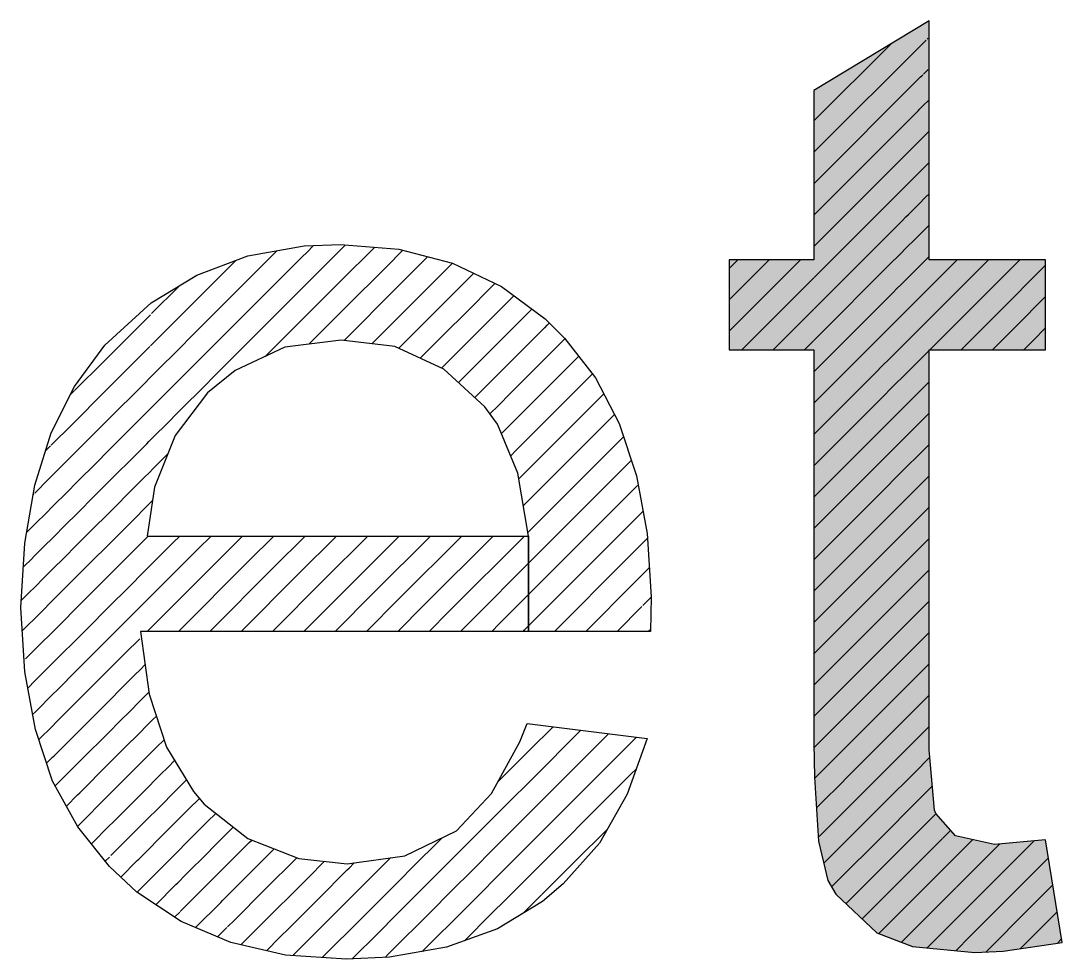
# Model space of a CAD drawing. Extents: x 0 to 7795, y 0 to 4205.
# Drawn here: x 7288.63 to 7300.38, y 682.16 to 692.75 of the extents above; entities that cross this region are included whole.
import ezdxf

# ---------------------------------------------------------------- set-up
doc = ezdxf.new("R2010")
doc.units = 0
doc.header["$MEASUREMENT"] = 0
doc.layers.add('MTH-CARIMBO-TXT1', color=1, linetype='CONTINUOUS')

msp = doc.modelspace()

# ---------------------------------------------------------------- linework, layer by layer
at = {"layer": 'MTH-CARIMBO-TXT1', "linetype": 'Continuous'}
for p, q in [((7297.582345, 691.26289), (7298.848748, 692.529292)), ((7298.859573, 692.540118), (7298.870397, 692.550941)), ((7297.582004, 691.616102), (7298.453968, 692.488066)), ((7298.817255, 692.144246), (7298.848879, 692.17587)), ((7298.848879, 692.17587), (7298.871807, 692.198798)), ((7297.582686, 690.909677), (7298.785626, 692.112618)), ((7298.785626, 692.112618), (7298.797856, 692.124847)), ((7298.797856, 692.124847), (7298.809767, 692.136758)), ((7298.82736, 691.800798), (7298.865369, 691.838807)), ((7298.865369, 691.838807), (7298.881594, 691.855032)), ((7298.722505, 691.695943), (7298.742778, 691.716216)), ((7298.742778, 691.716216), (7298.762524, 691.735961)), ((7298.762524, 691.735961), (7298.774936, 691.748374)), ((7298.774936, 691.748374), (7298.82736, 691.800798)), ((7297.583026, 690.556464), (7298.722505, 691.695943)), ((7298.805842, 691.425726), (7298.858932, 691.478816)), ((7298.858932, 691.478816), (7298.881594, 691.501479)), ((7298.71528, 691.335165), (7298.732618, 691.352502)), ((7298.732618, 691.352502), (7298.805842, 691.425726)), ((7297.583367, 690.203251), (7298.659383, 691.279268)), ((7298.659383, 691.279268), (7298.6877, 691.307585)), ((7298.6877, 691.307585), (7298.71528, 691.335165)), ((7298.784324, 691.050655), (7298.852494, 691.118825)), ((7298.852494, 691.118825), (7298.881594, 691.147925)), ((7298.6903, 690.956631), (7298.784324, 691.050655)), ((7298.596262, 690.862593), (7298.632622, 690.898953)), ((7298.632622, 690.898953), (7298.668037, 690.934368)), ((7298.668037, 690.934368), (7298.6903, 690.956631)), ((7297.583707, 689.850038), (7298.596262, 690.862593)), ((7298.846056, 690.758834), (7298.881594, 690.794372)), ((7298.647981, 690.560759), (7298.762805, 690.675583)), ((7298.762805, 690.675583), (7298.846056, 690.758834)), ((7298.577545, 690.490322), (7298.620793, 690.533571)), ((7298.620793, 690.533571), (7298.647981, 690.560759)), ((7297.584048, 689.496826), (7298.53314, 690.445918)), ((7298.53314, 690.445918), (7298.577545, 690.490322)), ((7298.839619, 690.398843), (7298.881594, 690.440818)), ((7298.605663, 690.164887), (7298.741287, 690.300511)), ((7298.741287, 690.300511), (7298.839619, 690.398843)), ((7291.857466, 690.134205), (7291.933078, 690.209816)), ((7292.240431, 690.163617), (7292.293537, 690.216722)), ((7292.24287, 689.812501), (7292.621039, 690.190671)), ((7291.27193, 689.902222), (7291.521446, 690.151738)), ((7291.373987, 689.650726), (7291.805713, 690.082452)), ((7291.805713, 690.082452), (7291.857466, 690.134205)), ((7291.957461, 689.880646), (7292.240431, 690.163617)), ((7292.801524, 690.017602), (7292.895119, 690.111198)), ((7292.895119, 690.111198), (7292.912523, 690.128602)), ((7292.912523, 690.128602), (7292.941252, 690.15733)), ((7293.009076, 689.871601), (7293.222015, 690.08454)), ((7298.470019, 690.029243), (7298.522467, 690.081691)), ((7298.522467, 690.081691), (7298.57355, 690.132774)), ((7298.57355, 690.132774), (7298.605663, 690.164887)), ((7298.833181, 690.038852), (7298.881594, 690.087265)), ((7290.641513, 689.625358), (7291.059386, 690.043231)), ((7292.245308, 689.461386), (7292.801524, 690.017602)), ((7293.105629, 689.6146), (7293.502778, 690.01175)), ((7296.625406, 689.952397), (7296.672316, 689.999307)), ((7296.672316, 689.999307), (7296.722158, 690.049149)), ((7296.843736, 689.817174), (7297.075712, 690.049149)), ((7297.015156, 689.63504), (7297.429265, 690.049149)), ((7297.584389, 689.143613), (7298.470019, 690.029243)), ((7298.719769, 689.92544), (7298.833181, 690.038852)), ((7299.059533, 689.911651), (7299.197032, 690.049149)), ((7299.258974, 689.757538), (7299.550585, 690.049149)), ((7299.458414, 689.603425), (7299.904139, 690.049149)), ((7299.657855, 689.449312), (7300.196459, 689.987916)), ((7291.16086, 689.791152), (7291.27193, 689.902222)), ((7291.723027, 689.646213), (7291.957461, 689.880646)), ((7292.880074, 689.742599), (7293.009076, 689.871601)), ((7293.567771, 689.723189), (7293.742779, 689.898198)), ((7297.186576, 689.452907), (7297.581671, 689.848002)), ((7298.563345, 689.769015), (7298.719769, 689.92544)), ((7298.881594, 689.733712), (7299.059533, 689.911651)), ((7290.105547, 689.442946), (7290.417122, 689.75452)), ((7290.670672, 689.300964), (7291.081492, 689.711784)), ((7291.081492, 689.711784), (7291.16086, 689.791152)), ((7292.057456, 689.627088), (7292.24287, 689.812501)), ((7292.278792, 689.141317), (7292.880074, 689.742599)), ((7293.471316, 689.626734), (7293.567771, 689.723189)), ((7293.632899, 689.434764), (7293.982807, 689.784671)), ((7296.625406, 689.598844), (7296.843736, 689.817174)), ((7298.467389, 689.67306), (7298.526307, 689.731978)), ((7298.526307, 689.731978), (7298.563345, 689.769015)), ((7298.826743, 689.678861), (7298.881594, 689.733712)), ((7298.881594, 689.380158), (7299.258974, 689.757538)), ((7290.575505, 689.55935), (7290.641513, 689.625358)), ((7291.11724, 689.393978), (7291.373987, 689.650726)), ((7291.476044, 689.399229), (7291.723027, 689.646213)), ((7291.640341, 689.209973), (7292.057456, 689.627088)), ((7292.865029, 689.374001), (7293.105629, 689.6146)), ((7293.202182, 689.3576), (7293.471316, 689.626734)), ((7294.075521, 689.523833), (7294.196948, 689.64526)), ((7296.625406, 689.24529), (7297.015156, 689.63504)), ((7297.584729, 688.7904), (7298.406897, 689.612568)), ((7298.406897, 689.612568), (7298.467389, 689.67306)), ((7298.698251, 689.550368), (7298.826743, 689.678861)), ((7298.888107, 689.033117), (7299.458414, 689.603425)), ((7299.857295, 689.295199), (7300.196459, 689.634363)), ((7290.111793, 689.095639), (7290.550212, 689.534057)), ((7290.550212, 689.534057), (7290.575505, 689.55935)), ((7294.016181, 689.464493), (7294.048119, 689.496431)), ((7294.048119, 689.496431), (7294.075521, 689.523833)), ((7294.104312, 689.19907), (7294.399857, 689.494615)), ((7297.357995, 689.270773), (7297.581671, 689.494449)), ((7298.521026, 689.373144), (7298.698251, 689.550368)), ((7289.581898, 688.919296), (7290.093562, 689.430961)), ((7290.933774, 689.210513), (7291.11724, 689.393978)), ((7291.073619, 688.996805), (7291.476044, 689.399229)), ((7291.881771, 689.09785), (7292.157451, 689.373529)), ((7292.157451, 689.373529), (7292.245308, 689.461386)), ((7292.593493, 689.102465), (7292.865029, 689.374001)), ((7292.895405, 689.050823), (7293.202182, 689.3576)), ((7293.440049, 689.241914), (7293.632899, 689.434764)), ((7293.698028, 689.146339), (7294.016181, 689.464493)), ((7296.766786, 689.033117), (7297.186576, 689.452907)), ((7298.479063, 689.331181), (7298.521026, 689.373144)), ((7298.820306, 689.31887), (7298.881594, 689.380158)), ((7299.24166, 689.033117), (7299.657855, 689.449312)), ((7290.519681, 689.149973), (7290.670672, 689.300964)), ((7293.298734, 689.100599), (7293.440049, 689.241914)), ((7294.133103, 688.874308), (7294.528332, 689.269537)), ((7294.528332, 689.269537), (7294.540718, 689.281923)), ((7294.543231, 689.284435), (7294.572335, 689.31354)), ((7294.572335, 689.31354), (7294.595779, 689.336984)), ((7297.12034, 689.033117), (7297.357995, 689.270773)), ((7298.343776, 689.195893), (7298.412311, 689.264428)), ((7298.412311, 689.264428), (7298.479063, 689.331181)), ((7298.676732, 689.175296), (7298.820306, 689.31887)), ((7299.595214, 689.033117), (7299.857295, 689.295199)), ((7300.056735, 689.141086), (7300.196459, 689.28081)), ((7290.461823, 689.092116), (7290.519681, 689.149973)), ((7290.699831, 688.976569), (7290.933774, 689.210513)), ((7291.389143, 688.958775), (7291.5781, 689.147732)), ((7291.5781, 689.147732), (7291.640341, 689.209973)), ((7293.408783, 688.857094), (7293.698028, 689.146339)), ((7293.959883, 689.054641), (7294.037618, 689.132376)), ((7294.037618, 689.132376), (7294.104312, 689.19907)), ((7294.661424, 689.049076), (7294.768522, 689.156173)), ((7297.529415, 689.088639), (7297.581671, 689.140895)), ((7297.58507, 688.437187), (7298.343776, 689.195893)), ((7298.478708, 688.977272), (7298.676732, 689.175296)), ((7299.948767, 689.033117), (7300.056735, 689.141086)), ((7289.585015, 688.56886), (7290.065296, 689.049141)), ((7290.065296, 689.049141), (7290.0875, 689.071346)), ((7290.095118, 689.078963), (7290.111793, 689.095639)), ((7290.11804, 688.748332), (7290.461823, 689.092116)), ((7290.786057, 688.709242), (7291.073619, 688.996805)), ((7293.137654, 688.939519), (7293.298734, 689.100599)), ((7293.763156, 688.857914), (7293.959883, 689.054641)), ((7294.523457, 688.911108), (7294.661424, 689.049076)), ((7297.473893, 689.033117), (7297.529415, 689.088639)), ((7298.813868, 688.958879), (7298.881594, 689.026605)), ((7289.237121, 688.57452), (7289.570404, 688.907802)), ((7289.570404, 688.907802), (7289.581898, 688.919296)), ((7290.463856, 688.740595), (7290.699831, 688.976569)), ((7294.452834, 688.840485), (7294.511547, 688.899198)), ((7294.511547, 688.899198), (7294.523457, 688.911108)), ((7294.750513, 688.784611), (7294.848735, 688.882833)), ((7294.848735, 688.882833), (7294.926958, 688.961056)), ((7298.357233, 688.855797), (7298.43182, 688.930384)), ((7298.43182, 688.930384), (7298.478708, 688.977272)), ((7298.655214, 688.800225), (7298.813868, 688.958879)), ((7293.379904, 688.828215), (7293.395287, 688.843598)), ((7293.395287, 688.843598), (7293.408783, 688.857094)), ((7293.570237, 688.664995), (7293.763156, 688.857914)), ((7293.903585, 688.64479), (7294.027116, 688.768321)), ((7294.027116, 688.768321), (7294.133103, 688.874308)), ((7294.161894, 688.549546), (7294.452834, 688.840485)), ((7294.503683, 688.537781), (7294.750513, 688.784611)), ((7294.928948, 688.609492), (7295.082257, 688.762802)), ((7297.58541, 688.083975), (7298.280654, 688.779218)), ((7298.280654, 688.779218), (7298.357233, 688.855797)), ((7298.43639, 688.5814), (7298.655214, 688.800225)), ((7289.588132, 688.218424), (7290.03703, 688.667322)), ((7290.03703, 688.667322), (7290.075715, 688.706007)), ((7290.075715, 688.706007), (7290.088987, 688.719279)), ((7290.088987, 688.719279), (7290.11804, 688.748332)), ((7290.124286, 688.401025), (7290.373435, 688.650174)), ((7290.373435, 688.650174), (7290.463856, 688.740595)), ((7290.408032, 688.331218), (7290.72899, 688.652175)), ((7290.72899, 688.652175), (7290.786057, 688.709242)), ((7293.828284, 688.569489), (7293.903585, 688.64479)), ((7298.807431, 688.598888), (7298.881594, 688.673052)), ((7289.188701, 688.5261), (7289.233945, 688.571344)), ((7289.239759, 688.223605), (7289.549273, 688.533118)), ((7289.549273, 688.533118), (7289.585015, 688.56886)), ((7293.754441, 688.495646), (7293.828284, 688.569489)), ((7294.016614, 688.404266), (7294.161894, 688.549546)), ((7294.482376, 688.516474), (7294.503683, 688.537781)), ((7294.839602, 688.520146), (7294.928948, 688.609492)), ((7295.165468, 688.492459), (7295.210946, 688.537937)), ((7298.302155, 688.447166), (7298.384577, 688.529587)), ((7298.384577, 688.529587), (7298.43639, 688.5814)), ((7298.633696, 688.425153), (7298.807431, 688.598888)), ((7294.190685, 688.224783), (7294.377336, 688.411433)), ((7294.377336, 688.411433), (7294.482376, 688.516474)), ((7294.48391, 688.164454), (7294.839602, 688.520146)), ((7295.00916, 688.336152), (7295.165468, 688.492459)), ((7298.217533, 688.362544), (7298.302155, 688.447166)), ((7298.394071, 688.185528), (7298.633696, 688.425153)), ((7290.008763, 688.285502), (7290.06393, 688.340669)), ((7290.06393, 688.340669), (7290.082856, 688.359594)), ((7290.082856, 688.359594), (7290.124286, 688.401025)), ((7290.285047, 688.208232), (7290.408032, 688.331218)), ((7293.925378, 688.313029), (7294.016614, 688.404266)), ((7294.92869, 688.255682), (7295.00916, 688.336152)), ((7295.22844, 688.201877), (7295.332164, 688.305602)), ((7297.585751, 687.730762), (7298.217533, 688.362544)), ((7298.800993, 688.238897), (7298.881594, 688.319498)), ((7288.975814, 687.95966), (7289.213222, 688.197067)), ((7289.213222, 688.197067), (7289.239759, 688.223605)), ((7289.528142, 688.158434), (7289.588132, 688.218424)), ((7289.591249, 687.867987), (7290.008763, 688.285502)), ((7290.130533, 688.053718), (7290.285047, 688.208232)), ((7294.055397, 688.089494), (7294.190685, 688.224783)), ((7294.464136, 687.791127), (7294.92869, 688.255682)), ((7295.089373, 688.062811), (7295.22844, 688.201877)), ((7298.337333, 688.12879), (7298.394071, 688.185528)), ((7298.612178, 688.050081), (7298.800993, 688.238897)), ((7289.242398, 687.87269), (7289.528142, 688.158434)), ((7294.301837, 687.982382), (7294.453205, 688.133749)), ((7294.453205, 688.133749), (7294.48391, 688.164454)), ((7295.017779, 687.991217), (7295.089373, 688.062811)), ((7298.247078, 688.038535), (7298.337333, 688.12879)), ((7288.910406, 687.894251), (7288.967351, 687.951197)), ((7289.980497, 687.903682), (7290.052145, 687.97533)), ((7290.052145, 687.97533), (7290.076725, 687.99991)), ((7290.076725, 687.99991), (7290.130533, 688.053718)), ((7294.219476, 687.900021), (7294.301837, 687.982382)), ((7294.444362, 687.4178), (7295.017779, 687.991217)), ((7295.291412, 687.911296), (7295.411122, 688.031006)), ((7295.411122, 688.031006), (7295.434457, 688.054341)), ((7297.586092, 687.377549), (7298.154411, 687.945869)), ((7298.154411, 687.945869), (7298.247078, 688.038535)), ((7298.351753, 687.789657), (7298.612178, 688.050081)), ((7298.794555, 687.878906), (7298.881594, 687.965945)), ((7288.977154, 687.607446), (7289.192498, 687.82279)), ((7289.192498, 687.82279), (7289.242398, 687.87269)), ((7289.507011, 687.78375), (7289.591249, 687.867987)), ((7289.594366, 687.517551), (7289.980497, 687.903682)), ((7290.196658, 687.76629), (7290.288283, 687.857915)), ((7294.159779, 687.840324), (7294.219476, 687.900021)), ((7295.169586, 687.78947), (7295.291412, 687.911296)), ((7298.590659, 687.67501), (7298.794555, 687.878906)), ((7289.245036, 687.521775), (7289.507011, 687.78375)), ((7290.070594, 687.640226), (7290.136779, 687.706411)), ((7290.136779, 687.706411), (7290.196658, 687.76629)), ((7294.252929, 687.57992), (7294.424034, 687.751025)), ((7294.424034, 687.751025), (7294.464136, 687.791127)), ((7294.424588, 687.044473), (7295.106868, 687.726752)), ((7295.106868, 687.726752), (7295.169586, 687.78947)), ((7295.354384, 687.620715), (7295.457152, 687.723483)), ((7295.457152, 687.723483), (7295.522003, 687.788334)), ((7298.192, 687.629904), (7298.29009, 687.727994)), ((7298.29009, 687.727994), (7298.351753, 687.789657)), ((7288.947339, 687.577631), (7288.977154, 687.607446)), ((7289.952231, 687.521863), (7290.04036, 687.609992)), ((7290.04036, 687.609992), (7290.070594, 687.640226)), ((7295.249799, 687.51613), (7295.354384, 687.620715)), ((7298.09129, 687.529194), (7298.192, 687.629904)), ((7298.309434, 687.393785), (7298.590659, 687.67501)), ((7298.788118, 687.518915), (7298.881594, 687.612391)), ((7288.788757, 687.419049), (7288.947339, 687.577631)), ((7289.171775, 687.448514), (7289.245036, 687.521775)), ((7289.485881, 687.409066), (7289.594366, 687.517551)), ((7289.597483, 687.167114), (7289.952231, 687.521863)), ((7295.195957, 687.462288), (7295.249799, 687.51613)), ((7295.503183, 687.41596), (7295.589449, 687.502226)), ((7297.586432, 687.024336), (7298.09129, 687.529194)), ((7298.569141, 687.299938), (7298.788118, 687.518915)), ((7288.769965, 687.400257), (7288.783442, 687.413734)), ((7288.978493, 687.255231), (7289.171775, 687.448514)), ((7289.247675, 687.17086), (7289.485881, 687.409066)), ((7294.303892, 687.27733), (7294.394863, 687.368301)), ((7294.394863, 687.368301), (7294.444362, 687.4178)), ((7294.404815, 686.671146), (7295.195957, 687.462288)), ((7295.417356, 687.330133), (7295.503183, 687.41596)), ((7298.242846, 687.327197), (7298.309434, 687.393785)), ((7288.927326, 687.204065), (7288.978493, 687.255231)), ((7289.923964, 687.140043), (7290.028575, 687.244653)), ((7290.028575, 687.244653), (7290.064463, 687.280541)), ((7290.064463, 687.280541), (7290.11806, 687.334139)), ((7295.285045, 687.197823), (7295.330012, 687.242789)), ((7295.330012, 687.242789), (7295.417356, 687.330133)), ((7298.136922, 687.221272), (7298.242846, 687.327197)), ((7298.267116, 686.997913), (7298.569141, 687.299938)), ((7298.78168, 687.158924), (7298.881594, 687.258838)), ((7288.789712, 687.066451), (7288.927326, 687.204065)), ((7289.151052, 687.074237), (7289.247675, 687.17086)), ((7289.46475, 687.034382), (7289.597483, 687.167114)), ((7289.600599, 686.816678), (7289.923964, 687.140043)), ((7294.385041, 686.297819), (7295.285045, 687.197823)), ((7295.549213, 687.108437), (7295.618451, 687.177675)), ((7295.618451, 687.177675), (7295.653269, 687.212493)), ((7298.028168, 687.112519), (7298.136922, 687.221272)), ((7298.547623, 686.924866), (7298.78168, 687.158924)), ((7288.697317, 686.974056), (7288.763579, 687.040318)), ((7288.763579, 687.040318), (7288.789712, 687.066451)), ((7288.979832, 686.903017), (7289.151052, 687.074237)), ((7289.250313, 686.819945), (7289.46475, 687.034382)), ((7294.365692, 686.985576), (7294.424588, 687.044473)), ((7295.410224, 686.969449), (7295.480328, 687.039552)), ((7295.480328, 687.039552), (7295.549213, 687.108437)), ((7297.586773, 686.671123), (7298.028168, 687.112519)), ((7288.907314, 686.830499), (7288.979832, 686.903017)), ((7290.01679, 686.879315), (7290.057602, 686.920127)), ((7290.057602, 686.920127), (7290.068744, 686.931269)), ((7290.351586, 686.860558), (7290.424845, 686.933816)), ((7290.634429, 686.789847), (7290.778398, 686.933816)), ((7290.917272, 686.719137), (7291.131951, 686.933816)), ((7291.200114, 686.648426), (7291.485505, 686.933816)), ((7291.482957, 686.577715), (7291.839058, 686.933816)), ((7291.7658, 686.507005), (7292.192612, 686.933816)), ((7292.048643, 686.436294), (7292.546165, 686.933816)), ((7292.331485, 686.365583), (7292.899718, 686.933816)), ((7292.614328, 686.294873), (7293.253272, 686.933816)), ((7292.897171, 686.224162), (7293.606825, 686.933816)), ((7293.180013, 686.153451), (7293.960379, 686.933816)), ((7293.462856, 686.082741), (7294.313932, 686.933816)), ((7294.354854, 686.974739), (7294.365692, 686.985576)), ((7294.365267, 685.924492), (7295.374134, 686.933358)), ((7295.374134, 686.933358), (7295.410224, 686.969449)), ((7295.647454, 686.853124), (7295.700952, 686.906623)), ((7298.081844, 686.812641), (7298.195603, 686.9264)), ((7298.195603, 686.9264), (7298.267116, 686.997913)), ((7298.224798, 686.602041), (7298.547623, 686.924866)), ((7298.775243, 686.798933), (7298.881594, 686.905285)), ((7288.790668, 686.713853), (7288.907314, 686.830499)), ((7289.130328, 686.69996), (7289.250313, 686.819945)), ((7289.443619, 686.659698), (7289.600599, 686.816678)), ((7289.895698, 686.758223), (7290.01679, 686.879315)), ((7290.004833, 686.160251), (7290.634429, 686.789847)), ((7290.031218, 686.540189), (7290.351586, 686.860558)), ((7295.543299, 686.74897), (7295.595244, 686.800915)), ((7295.595244, 686.800915), (7295.647454, 686.853124)), ((7297.965047, 686.695844), (7298.081844, 686.812641)), ((7298.526104, 686.549795), (7298.775243, 686.798933)), ((7288.676451, 686.599636), (7288.743717, 686.666902)), ((7288.743717, 686.666902), (7288.790668, 686.713853)), ((7288.981171, 686.550803), (7289.130328, 686.69996)), ((7289.252952, 686.46903), (7289.443619, 686.659698)), ((7289.603716, 686.466242), (7289.895698, 686.758223)), ((7290.056153, 685.858018), (7290.917272, 686.719137)), ((7290.409706, 685.858018), (7291.200114, 686.648426)), ((7294.361747, 686.628078), (7294.404815, 686.671146)), ((7294.652347, 685.858018), (7295.463223, 686.668894)), ((7295.463223, 686.668894), (7295.490437, 686.696108)), ((7295.490437, 686.696108), (7295.543299, 686.74897)), ((7297.587114, 686.317911), (7297.965047, 686.695844)), ((7288.659835, 686.58302), (7288.676451, 686.599636)), ((7288.887301, 686.456933), (7288.981171, 686.550803)), ((7290.005005, 686.513976), (7290.031218, 686.540189)), ((7290.76326, 685.858018), (7291.482957, 686.577715)), ((7293.745699, 686.01203), (7294.361747, 686.628078)), ((7295.676456, 686.528573), (7295.712506, 686.564624)), ((7295.712506, 686.564624), (7295.723292, 686.575409)), ((7298.14836, 686.525603), (7298.224798, 686.602041)), ((7298.182479, 686.20617), (7298.526104, 686.549795)), ((7298.768805, 686.438942), (7298.881594, 686.551731)), ((7288.791624, 686.361255), (7288.887301, 686.456933)), ((7289.109605, 686.325683), (7289.252952, 686.46903)), ((7289.422488, 686.285013), (7289.603716, 686.466242)), ((7289.867432, 686.376403), (7290.005005, 686.513976)), ((7291.116813, 685.858018), (7291.7658, 686.507005)), ((7291.470367, 685.858018), (7292.048643, 686.436294)), ((7295.552312, 686.404429), (7295.57065, 686.422767)), ((7295.57065, 686.422767), (7295.606271, 686.458389)), ((7295.606271, 686.458389), (7295.641274, 686.493392)), ((7295.641274, 686.493392), (7295.676456, 686.528573)), ((7298.026766, 686.40401), (7298.14836, 686.525603)), ((7298.504586, 686.174723), (7298.768805, 686.438942)), ((7288.723854, 686.293486), (7288.791624, 686.361255)), ((7288.98251, 686.198589), (7289.109605, 686.325683)), ((7289.606833, 686.115805), (7289.867432, 686.376403)), ((7291.82392, 685.858018), (7292.331485, 686.365583)), ((7292.177473, 685.858018), (7292.614328, 686.294873)), ((7294.361747, 686.274524), (7294.385041, 686.297819)), ((7295.0059, 685.858018), (7295.552312, 686.404429)), ((7297.901925, 686.279169), (7298.026766, 686.40401)), ((7288.636524, 686.206156), (7288.676451, 686.246082)), ((7288.676451, 686.246082), (7288.723854, 686.293486)), ((7288.867289, 686.083367), (7288.98251, 686.198589)), ((7289.25559, 686.118115), (7289.422488, 686.285013)), ((7292.531027, 685.858018), (7292.897171, 686.224162)), ((7294.028542, 685.941319), (7294.361747, 686.274524)), ((7295.669243, 686.167807), (7295.687305, 686.185869)), ((7295.687305, 686.185869), (7295.705458, 686.204022)), ((7295.705458, 686.204022), (7295.72406, 686.222624)), ((7295.72406, 686.222624), (7295.743769, 686.242333)), ((7297.587454, 685.964698), (7297.901925, 686.279169)), ((7298.101116, 686.124807), (7298.182479, 686.20617)), ((7298.762367, 686.078951), (7298.881594, 686.198178)), ((7288.792579, 686.008658), (7288.867289, 686.083367)), ((7289.088882, 685.951407), (7289.25559, 686.118115)), ((7289.401358, 685.910329), (7289.606833, 686.115805)), ((7289.839165, 685.994584), (7289.993219, 686.148638)), ((7289.993219, 686.148638), (7290.004833, 686.160251)), ((7292.88458, 685.858018), (7293.180013, 686.153451)), ((7293.238133, 685.858018), (7293.462856, 686.082741)), ((7295.359454, 685.858018), (7295.6414, 686.139964)), ((7295.650863, 686.149427), (7295.669243, 686.167807)), ((7297.971689, 685.995379), (7298.101116, 686.124807)), ((7298.140161, 685.810298), (7298.504586, 686.174723)), ((7298.483068, 685.799651), (7298.762367, 686.078951)), ((7288.703992, 685.92007), (7288.792579, 686.008658)), ((7288.98385, 685.846375), (7289.088882, 685.951407)), ((7289.60995, 685.765369), (7289.839165, 685.994584)), ((7293.591687, 685.858018), (7293.745699, 686.01203)), ((7293.94524, 685.858018), (7294.028542, 685.941319)), ((7297.838804, 685.862494), (7297.971689, 685.995379)), ((7288.647893, 685.863972), (7288.676451, 685.892529)), ((7288.676451, 685.892529), (7288.703992, 685.92007)), ((7288.847277, 685.709802), (7288.98385, 685.846375)), ((7289.258229, 685.7672), (7289.401358, 685.910329)), ((7294.298794, 685.858018), (7294.311384, 685.870608)), ((7294.311384, 685.870608), (7294.361747, 685.920971)), ((7295.713007, 685.858018), (7295.730489, 685.8755)), ((7297.587795, 685.611485), (7297.838804, 685.862494)), ((7298.75593, 685.71896), (7298.881594, 685.844624)), ((7288.793535, 685.65606), (7288.847277, 685.709802)), ((7289.068158, 685.57713), (7289.258229, 685.7672)), ((7289.380227, 685.535645), (7289.60995, 685.765369)), ((7289.810899, 685.612764), (7289.97281, 685.774675)), ((7297.916611, 685.586748), (7298.053873, 685.72401)), ((7298.053873, 685.72401), (7298.140161, 685.810298)), ((7298.097843, 685.414426), (7298.483068, 685.799651)), ((7298.46155, 685.42458), (7298.75593, 685.71896)), ((7288.684129, 685.546654), (7288.793535, 685.65606)), ((7289.613067, 685.414932), (7289.810899, 685.612764)), ((7288.827264, 685.336236), (7288.985189, 685.494161)), ((7288.985189, 685.494161), (7289.068158, 685.57713)), ((7289.260867, 685.416285), (7289.380227, 685.535645)), ((7289.977259, 685.425571), (7290.035106, 685.483417)), ((7297.775682, 685.445819), (7297.916611, 685.586748)), ((7298.749492, 685.358969), (7298.881594, 685.491071)), ((7289.047435, 685.202853), (7289.260867, 685.416285)), ((7289.359096, 685.160961), (7289.613067, 685.414932)), ((7289.782633, 685.230944), (7289.918859, 685.367171)), ((7289.918859, 685.367171), (7289.977259, 685.425571)), ((7297.588135, 685.258272), (7297.775682, 685.445819)), ((7298.00663, 685.323213), (7298.097843, 685.414426)), ((7298.055524, 685.018554), (7298.46155, 685.42458)), ((7298.440031, 685.049508), (7298.749492, 685.358969)), ((7288.71014, 685.219112), (7288.79449, 685.303462)), ((7288.79449, 685.303462), (7288.827264, 685.336236)), ((7297.861533, 685.178116), (7298.00663, 685.323213)), ((7288.807252, 684.96267), (7288.986528, 685.141946)), ((7288.986528, 685.141946), (7289.047435, 685.202853)), ((7289.263506, 685.06537), (7289.359096, 685.160961)), ((7289.616184, 685.064496), (7289.782633, 685.230944)), ((7289.971792, 685.06655), (7290.077663, 685.172421)), ((7297.712561, 685.029144), (7297.861533, 685.178116)), ((7298.743055, 684.998978), (7298.881594, 685.137518)), ((7289.026711, 684.828576), (7289.263506, 685.06537)), ((7289.337965, 684.786277), (7289.616184, 685.064496)), ((7289.864908, 684.959666), (7289.971792, 685.06655)), ((7297.588476, 684.905059), (7297.712561, 685.029144)), ((7297.959386, 684.922416), (7298.055524, 685.018554)), ((7298.013206, 684.622683), (7298.440031, 685.049508)), ((7288.765061, 684.920479), (7288.795446, 684.950864)), ((7288.795446, 684.950864), (7288.807252, 684.96267)), ((7289.754367, 684.849125), (7289.864908, 684.959666)), ((7290.121, 684.862205), (7290.160957, 684.902162)), ((7297.806455, 684.769485), (7297.959386, 684.922416)), ((7298.418513, 684.674436), (7298.743055, 684.998978)), ((7288.834606, 684.636471), (7288.987867, 684.789732)), ((7288.987867, 684.789732), (7289.026711, 684.828576)), ((7289.266144, 684.714456), (7289.337965, 684.786277)), ((7289.619301, 684.714059), (7289.754367, 684.849125)), ((7289.966324, 684.707529), (7290.058836, 684.80004)), ((7290.058836, 684.80004), (7290.121, 684.862205)), ((7294.372621, 684.517632), (7294.63761, 684.78262)), ((7297.649439, 684.612469), (7297.806455, 684.769485)), ((7298.736617, 684.638987), (7298.881594, 684.783964)), ((7289.005988, 684.4543), (7289.266144, 684.714456)), ((7289.316835, 684.411593), (7289.619301, 684.714059)), ((7289.810956, 684.552161), (7289.966324, 684.707529)), ((7294.40047, 684.191927), (7294.951302, 684.742759)), ((7294.428318, 683.866222), (7295.264994, 684.702898)), ((7294.456167, 683.540517), (7295.578686, 684.663036)), ((7297.970888, 684.226811), (7298.418513, 684.674436)), ((7289.7261, 684.467305), (7289.810956, 684.552161)), ((7290.034845, 684.422496), (7290.164403, 684.552055)), ((7290.164403, 684.552055), (7290.247678, 684.635329)), ((7297.588817, 684.551847), (7297.649439, 684.612469)), ((7297.912143, 684.52162), (7298.013206, 684.622683)), ((7298.396995, 684.299365), (7298.736617, 684.638987)), ((7288.922994, 684.371306), (7288.989207, 684.437518)), ((7288.989207, 684.437518), (7289.005988, 684.4543)), ((7289.622418, 684.363623), (7289.7261, 684.467305)), ((7289.960857, 684.348508), (7290.034845, 684.422496)), ((7294.237103, 684.382114), (7294.289446, 684.434457)), ((7294.289446, 684.434457), (7294.372621, 684.517632)), ((7297.751377, 684.360854), (7297.912143, 684.52162)), ((7298.730179, 684.278996), (7298.873292, 684.422108)), ((7298.873292, 684.422108), (7298.888894, 684.43771)), ((7289.02028, 684.115038), (7289.268782, 684.363541)), ((7289.268782, 684.363541), (7289.316835, 684.411593)), ((7289.295704, 684.036909), (7289.622418, 684.363623)), ((7289.757005, 684.144656), (7289.960857, 684.348508)), ((7290.207806, 684.241904), (7290.293835, 684.327933)), ((7290.293835, 684.327933), (7290.366819, 684.400917)), ((7294.017985, 684.162996), (7294.237103, 684.382114)), ((7295.516576, 684.247373), (7295.577955, 684.308752)), ((7297.590063, 684.19954), (7297.751377, 684.360854)), ((7297.928569, 683.830939), (7298.396995, 684.299365)), ((7290.010853, 684.044951), (7290.207806, 684.241904)), ((7290.321127, 684.001671), (7290.501038, 684.181583)), ((7294.333158, 684.124616), (7294.40047, 684.191927)), ((7295.398194, 684.128991), (7295.516576, 684.247373)), ((7297.864899, 684.120823), (7297.970888, 684.226811)), ((7298.375477, 683.924293), (7298.730179, 684.278996)), ((7289.625535, 684.013187), (7289.697834, 684.085485)), ((7289.697834, 684.085485), (7289.757005, 684.144656)), ((7294.188632, 683.980089), (7294.333158, 684.124616)), ((7295.307752, 684.038549), (7295.398194, 684.128991)), ((7297.696299, 683.952223), (7297.864899, 684.120823)), ((7298.840796, 684.036059), (7298.917464, 684.112727)), ((7289.145841, 683.887046), (7289.271421, 684.012626)), ((7289.271421, 684.012626), (7289.295704, 684.036909)), ((7289.274573, 683.662225), (7289.625535, 684.013187)), ((7289.703054, 683.737152), (7289.95539, 683.989488)), ((7289.95539, 683.989488), (7290.010853, 684.044951)), ((7290.251209, 683.931754), (7290.321127, 684.001671)), ((7290.609427, 683.936418), (7290.646231, 683.973223)), ((7293.955754, 683.747211), (7294.188632, 683.980089)), ((7294.484015, 683.214812), (7295.307752, 684.038549)), ((7297.610659, 683.866582), (7297.696299, 683.952223)), ((7298.723742, 683.919005), (7298.840796, 684.036059)), ((7289.986862, 683.667407), (7290.251209, 683.931754)), ((7290.348418, 683.67541), (7290.566313, 683.893304)), ((7290.566313, 683.893304), (7290.609427, 683.936418)), ((7294.376871, 683.814774), (7294.428318, 683.866222)), ((7297.817656, 683.720026), (7297.928569, 683.830939)), ((7297.886251, 683.435067), (7298.375477, 683.924293)), ((7298.353958, 683.549221), (7298.723742, 683.919005)), ((7289.669568, 683.703665), (7289.703054, 683.737152)), ((7290.679142, 683.65258), (7290.738578, 683.712016)), ((7290.738578, 683.712016), (7290.83173, 683.805168)), ((7293.627264, 683.418721), (7293.955754, 683.747211)), ((7294.140161, 683.578065), (7294.376871, 683.814774)), ((7297.641222, 683.543592), (7297.817656, 683.720026)), ((7298.8083, 683.65001), (7298.930331, 683.77204)), ((7298.930331, 683.77204), (7298.954141, 683.795851)), ((7289.427855, 683.461953), (7289.628652, 683.66275)), ((7289.628652, 683.66275), (7289.669568, 683.703665)), ((7289.649103, 683.329647), (7289.949922, 683.630467)), ((7289.949922, 683.630467), (7289.986862, 683.667407)), ((7289.962871, 683.289862), (7290.294612, 683.621603)), ((7290.294612, 683.621603), (7290.348418, 683.67541)), ((7290.528361, 683.501799), (7290.679142, 683.65258)), ((7290.795374, 683.415258), (7291.02948, 683.649365)), ((7294.910137, 683.287381), (7295.220578, 683.597822)), ((7295.220578, 683.597822), (7295.25433, 683.631574)), ((7298.717304, 683.559014), (7298.8083, 683.65001)), ((7299.03506, 683.523217), (7299.124623, 683.612779)), ((7290.37571, 683.349148), (7290.528361, 683.501799)), ((7291.182368, 683.448699), (7291.208601, 683.474932)), ((7291.208601, 683.474932), (7291.236721, 683.503052)), ((7293.032309, 683.177319), (7293.385309, 683.53032)), ((7293.970692, 683.408596), (7294.140161, 683.578065)), ((7294.09169, 683.176041), (7294.420583, 683.504933)), ((7294.420583, 683.504933), (7294.456167, 683.540517)), ((7297.843933, 683.039196), (7298.353958, 683.549221)), ((7298.33244, 683.17415), (7298.717304, 683.559014)), ((7298.86289, 683.351046), (7299.032281, 683.520438)), ((7299.213601, 683.348204), (7299.37259, 683.507193)), ((7299.651368, 683.078864), (7300.065288, 683.492784)), ((7290.490409, 683.110293), (7290.748857, 683.368741)), ((7290.748857, 683.368741), (7290.795374, 683.415258)), ((7290.852169, 683.1185), (7291.182368, 683.448699)), ((7291.295092, 683.20787), (7291.491147, 683.403925)), ((7293.522233, 683.31369), (7293.627264, 683.418721)), ((7293.731647, 683.16955), (7293.970692, 683.408596)), ((7297.770413, 683.319229), (7297.886251, 683.435067)), ((7299.263616, 683.044665), (7299.609892, 683.390942)), ((7299.609892, 683.390942), (7299.624953, 683.406003)), ((7299.624953, 683.406003), (7299.676379, 683.457429)), ((7289.584989, 683.265534), (7289.631769, 683.312314)), ((7289.758877, 683.085869), (7289.944455, 683.271446)), ((7289.940261, 682.913699), (7290.338015, 683.311453)), ((7289.944455, 683.271446), (7289.962871, 683.289862)), ((7290.338015, 683.311453), (7290.37571, 683.349148)), ((7291.381584, 682.940808), (7291.745573, 683.304798)), ((7291.872384, 683.078055), (7292.058202, 683.263873)), ((7292.336252, 683.188369), (7292.394666, 683.246783)), ((7292.446629, 682.945193), (7292.804788, 683.303352)), ((7293.143124, 682.934581), (7293.522233, 683.31369)), ((7294.672963, 683.050206), (7294.910137, 683.287381)), ((7297.69284, 683.241657), (7297.770413, 683.319229)), ((7298.710867, 683.199023), (7298.775805, 683.263961)), ((7298.775805, 683.263961), (7298.86289, 683.351046)), ((7298.795449, 682.930052), (7299.110422, 683.245025)), ((7299.112606, 683.247209), (7299.213601, 683.348204)), ((7300.05227, 683.126213), (7300.229002, 683.302944)), ((7291.112197, 683.024975), (7291.295092, 683.20787)), ((7291.986026, 682.838143), (7292.314259, 683.166377)), ((7292.314259, 683.166377), (7292.336252, 683.188369)), ((7292.926541, 683.071552), (7293.032309, 683.177319)), ((7293.489293, 682.927197), (7293.731647, 683.16955)), ((7293.985631, 683.069982), (7294.09169, 683.176041)), ((7294.043219, 682.774016), (7294.464295, 683.195092)), ((7294.464295, 683.195092), (7294.484015, 683.214812)), ((7297.943003, 682.784713), (7298.33244, 683.17415)), ((7298.310922, 682.799078), (7298.710867, 683.199023)), ((7299.677783, 682.751726), (7300.05227, 683.126213)), ((7290.381418, 683.001303), (7290.403002, 683.022887)), ((7290.403002, 683.022887), (7290.490409, 683.110293)), ((7290.452457, 682.718788), (7290.818571, 683.084902)), ((7290.818571, 683.084902), (7290.852169, 683.1185)), ((7290.908965, 682.821743), (7291.112197, 683.024975)), ((7291.718501, 682.924172), (7291.872384, 683.078055)), ((7292.557007, 682.702018), (7292.926541, 683.071552)), ((7293.836029, 682.920379), (7293.985631, 683.069982)), ((7294.511863, 682.889107), (7294.672963, 683.050206)), ((7297.780437, 682.9757), (7297.843933, 683.039196)), ((7299.190151, 682.9712), (7299.263616, 683.044665)), ((7299.530143, 682.957639), (7299.651368, 683.078864)), ((7290.153667, 682.773551), (7290.381418, 683.001303)), ((7291.042026, 682.60125), (7291.381584, 682.940808)), ((7291.468075, 682.673746), (7291.718501, 682.924172)), ((7292.311787, 682.810351), (7292.446629, 682.945193)), ((7292.86399, 682.655447), (7293.143124, 682.934581)), ((7293.253939, 682.691843), (7293.489293, 682.927197)), ((7293.456353, 682.540704), (7293.836029, 682.920379)), ((7298.728008, 682.509058), (7299.188562, 682.969612)), ((7298.743309, 682.877912), (7298.795449, 682.930052)), ((7299.313631, 682.741127), (7299.530143, 682.957639)), ((7299.834699, 682.555088), (7300.278106, 682.998496)), ((7290.603202, 682.515979), (7290.888286, 682.801064)), ((7290.888286, 682.801064), (7290.908965, 682.821743)), ((7291.662381, 682.514499), (7291.986026, 682.838143)), ((7292.099668, 682.598232), (7292.311787, 682.810351)), ((7294.00057, 682.731367), (7294.043219, 682.774016)), ((7294.302154, 682.679398), (7294.508007, 682.88525)), ((7298.125672, 682.613829), (7298.310922, 682.799078)), ((7298.315009, 682.449612), (7298.704429, 682.839032)), ((7298.704429, 682.839032), (7298.743309, 682.877912)), ((7290.367073, 682.633404), (7290.424821, 682.691152)), ((7290.430294, 682.696625), (7290.452457, 682.718788)), ((7291.114761, 682.320432), (7291.468075, 682.673746)), ((7292.309315, 682.454325), (7292.557007, 682.702018)), ((7292.667385, 682.458842), (7292.86399, 682.655447)), ((7292.801438, 682.239342), (7293.253939, 682.691843)), ((7293.636938, 682.367735), (7293.940411, 682.671208)), ((7293.940411, 682.671208), (7294.00057, 682.731367)), ((7298.858718, 682.286214), (7299.266703, 682.694199)), ((7299.267696, 682.695192), (7299.313631, 682.741127)), ((7299.450394, 682.524337), (7299.677783, 682.751726)), ((7299.910904, 682.27774), (7300.327211, 682.694047)), ((7290.965761, 682.524985), (7291.042026, 682.60125)), ((7291.70094, 682.199504), (7292.099668, 682.598232)), ((7293.364755, 682.449105), (7293.456353, 682.540704)), ((7299.704198, 682.424587), (7299.834699, 682.555088)), ((7290.851019, 682.410244), (7290.958001, 682.517225)), ((7291.554567, 682.406684), (7291.662381, 682.514499)), ((7292.21331, 682.358321), (7292.309315, 682.454325)), ((7292.371466, 682.162924), (7292.667385, 682.458842)), ((7293.162491, 682.246841), (7293.364755, 682.449105)), ((7298.569567, 682.350617), (7298.697991, 682.479041)), ((7298.697991, 682.479041), (7298.710813, 682.491863)), ((7298.710813, 682.491863), (7298.728008, 682.509058)), ((7299.181378, 682.255321), (7299.344843, 682.418786)), ((7299.345241, 682.419184), (7299.363645, 682.437588)), ((7299.363645, 682.437588), (7299.450394, 682.524337)), ((7299.519996, 682.240386), (7299.704198, 682.424587)), ((7291.402457, 682.254574), (7291.554567, 682.406684)), ((7292.032847, 682.177858), (7292.21331, 682.358321)), ((7300.324933, 682.338216), (7300.376316, 682.389598)), ((7292.742127, 682.180031), (7292.777762, 682.215666)), ((7292.777762, 682.215666), (7292.801438, 682.239342))]:
    msp.add_line(p, q, dxfattribs=at)
for points in [[(7297.738558, 683.048989), (7297.828208, 682.892101), (7298.291399, 682.458794), (7298.694824, 682.301906), (7299.397081, 682.234669), (7299.718326, 682.249611), (7300.38323, 682.346731), (7300.196459, 683.504709), (7299.621206, 683.452413), (7299.180427, 683.549534), (7298.956302, 683.803542), (7298.941361, 683.840896), (7298.881594, 684.520741), (7298.881594, 689.033117), (7300.196459, 689.033117), (7300.196459, 690.049149), (7298.881594, 690.049149), (7298.881594, 692.746116), (7297.581671, 691.96168), (7297.581671, 690.049149), (7296.625406, 690.049149), (7296.625406, 689.033117), (7297.581671, 689.033117), (7297.581671, 684.595449), (7297.589142, 684.214437), (7297.633967, 683.489767), (7297.738558, 683.048989)], [(7294.346805, 684.819574), (7295.699024, 684.647745), (7295.474899, 684.020196), (7295.161125, 683.467355), (7294.750229, 683.011634), (7294.518634, 682.809922), (7294.010618, 682.503619), (7293.435365, 682.294436), (7292.792874, 682.182373), (7292.30727, 682.159961), (7291.619955, 682.204786), (7290.999876, 682.346731), (7290.439565, 682.585798), (7289.93902, 682.914514), (7289.632716, 683.205876), (7289.274116, 683.654125), (7288.990225, 684.169612), (7288.795984, 684.752336), (7288.676451, 685.402298), (7288.631626, 686.126967), (7288.676451, 686.851637), (7288.788513, 687.50907), (7288.975284, 688.099265), (7289.236762, 688.622222), (7289.58042, 689.085413), (7290.103378, 689.563546), (7290.618864, 689.87732), (7291.194118, 690.093974), (7291.829138, 690.206037), (7292.240033, 690.220978), (7292.897465, 690.168683), (7293.502602, 690.011795), (7294.055443, 689.750316), (7294.548517, 689.384246), (7294.765171, 689.167592), (7295.1163, 688.719343), (7295.385249, 688.203856), (7295.579491, 687.613661), (7295.699024, 686.9637), (7295.743849, 686.246501), (7295.736378, 685.858018), (7294.361747, 685.858018), (7294.361747, 686.933816), (7294.242213, 687.643544), (7294.010618, 688.196385), (7293.868672, 688.390627), (7293.405481, 688.816464), (7292.85264, 689.070472), (7292.247504, 689.14518), (7291.612484, 689.063001), (7291.052172, 688.801522), (7290.738398, 688.547514), (7290.372327, 688.069381), (7290.140732, 687.486657), (7290.058553, 686.933816), (7294.361747, 686.933816), (7294.361747, 685.858018), (7289.983845, 685.858018), (7290.080965, 685.14829), (7290.275207, 684.550624), (7290.58151, 684.050079), (7290.701044, 683.908133), (7291.194118, 683.51965), (7291.769371, 683.295526), (7292.314741, 683.235759), (7292.964703, 683.325409), (7293.547427, 683.6093), (7293.943381, 684.027666), (7294.264626, 684.610391), (7294.346805, 684.819574)]]:
    msp.add_lwpolyline(points, dxfattribs=at)
for points in [[(7298.881594, 692.746116), (7297.581671, 691.96168), (7297.589142, 684.214437)], [(7298.881594, 692.746116), (7297.589142, 684.214437), (7297.633967, 683.489767)], [(7298.881594, 692.746116), (7297.633967, 683.489767), (7297.738558, 683.048989)], [(7298.881594, 692.746116), (7297.738558, 683.048989), (7297.828208, 682.892101)], [(7298.881594, 692.746116), (7297.828208, 682.892101), (7298.291399, 682.458794)], [(7298.881594, 692.746116), (7298.291399, 682.458794), (7298.694824, 682.301906)], [(7298.881594, 684.520741), (7298.881594, 692.746116), (7298.694824, 682.301906)], [(7298.881594, 684.520741), (7298.881594, 692.746116), (7298.881594, 689.033117)], [(7298.881594, 692.746116), (7298.881594, 690.049149), (7298.881594, 689.033117)], [(7297.581671, 691.96168), (7297.581671, 690.049149), (7297.589142, 684.214437)], [(7297.581671, 690.049149), (7296.625406, 690.049149), (7297.581671, 689.033117)], [(7297.581671, 689.033117), (7296.625406, 690.049149), (7296.625406, 689.033117)], [(7297.589142, 684.214437), (7297.581671, 690.049149), (7297.581671, 689.033117)], [(7300.196459, 689.033117), (7298.881594, 690.049149), (7298.881594, 689.033117)], [(7300.196459, 689.033117), (7300.196459, 690.049149), (7298.881594, 690.049149)], [(7297.589142, 684.214437), (7297.581671, 689.033117), (7297.581671, 684.595449)], [(7298.881594, 684.520741), (7298.694824, 682.301906), (7298.941361, 683.840896)], [(7298.941361, 683.840896), (7298.694824, 682.301906), (7299.397081, 682.234669)], [(7298.941361, 683.840896), (7299.397081, 682.234669), (7298.956302, 683.803542)], [(7298.956302, 683.803542), (7299.397081, 682.234669), (7299.180427, 683.549534)], [(7299.180427, 683.549534), (7299.397081, 682.234669), (7299.621206, 683.452413)], [(7299.621206, 683.452413), (7299.718326, 682.249611), (7300.196459, 683.504709)], [(7299.718326, 682.249611), (7300.38323, 682.346731), (7300.196459, 683.504709)], [(7299.397081, 682.234669), (7299.718326, 682.249611), (7299.621206, 683.452413)]]:
    msp.add_solid(points, dxfattribs=at)

doc.saveas('drawing.dxf')
